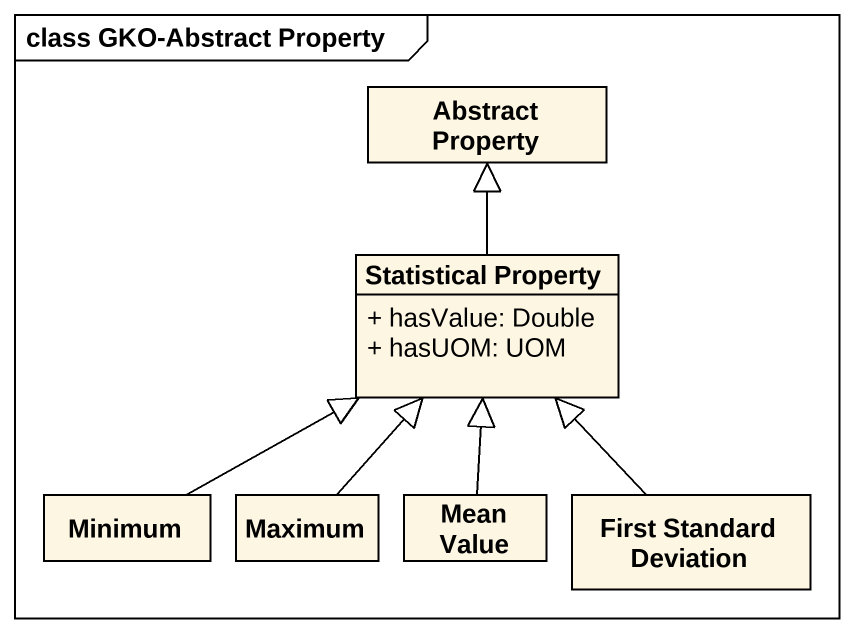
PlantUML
@startuml
mainframe class GKO-Abstract Property
hide circle
hide empty members
skinparam classAttributeIconSize 0
class "Abstract Property" as Abstract_Property
class "Statistical Property" as Statistical_Property {
  + hasValue: Double
  + hasUOM: UOM
}
class Minimum
class Maximum
class "Mean Value" as Mean_Value
class "First Standard Deviation" as First_Standard_Deviation
Statistical_Property -up-|> Abstract_Property
Minimum -right-|> Statistical_Property
Maximum -up-|> Statistical_Property
Mean_Value -up-|> Statistical_Property
First_Standard_Deviation -up-|> Statistical_Property
@enduml
